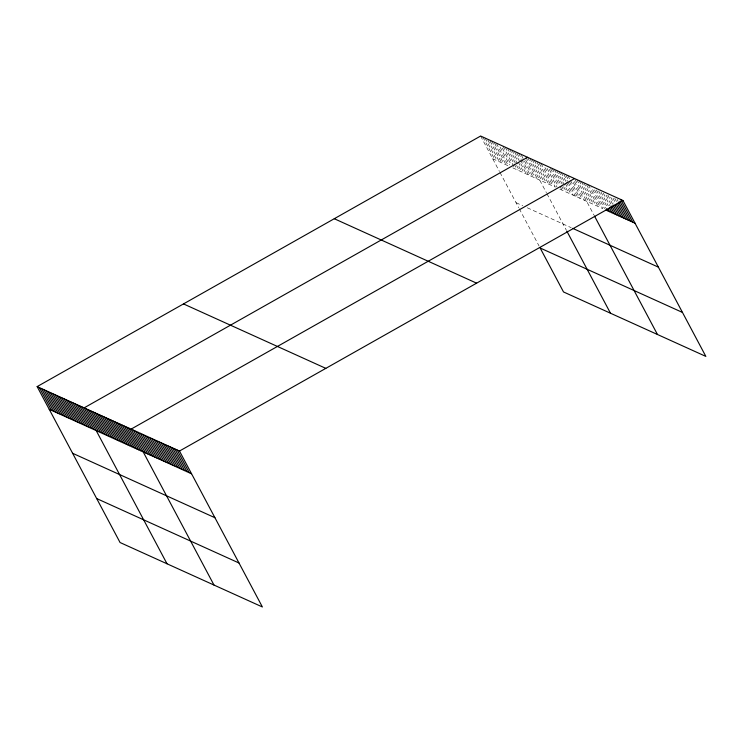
<?xml version="1.0" encoding="UTF-8"?>
<svg xmlns="http://www.w3.org/2000/svg" width="743" height="743" viewBox="0 0 743 743"><rect width="100%" height="100%" fill="white"/><g stroke="black" fill="none" stroke-linecap="round" stroke-linejoin="round"><path stroke-width="0.56" stroke-dasharray="3.71 2.79" d="M492.693 158.751L508.351 165.847L496.798 144.114M512.828 167.872L555.318 187.115L543.765 165.373M559.795 189.14L602.768 208.588L591.205 186.855M516.069 202.709L522.775 205.746M527.251 207.771L571.237 227.692M617.08 199.328L618.13 201.297M614.777 198.279L616.876 202.235M613.003 198.223L615.622 203.164M610.69 197.183L613.848 203.108M607.867 195.149L612.594 204.037M606.084 195.093L611.34 204.975M603.26 193.069L610.087 205.904M600.948 192.019L608.303 205.848M598.644 190.979L607.579 207.771M596.341 189.929L605.796 207.715M594.567 189.883L604.542 208.644M588.382 184.831L600.465 207.548M586.598 184.775L598.152 206.508M583.775 182.741L595.849 205.458M581.463 181.701L593.546 204.418M579.159 180.651L591.242 203.378M576.856 179.611L588.939 202.328M575.082 179.555L593.908 214.968M574.413 181.506L584.397 200.276M573.234 182.472L582.159 199.263M567.847 175.534L569.946 179.481M570.466 180.465L579.921 198.251M566.129 175.506L568.757 180.447M569.287 181.431L577.692 197.239M563.9 174.494L567.568 181.403M568.098 182.397L575.453 196.226M561.132 172.487L565.86 181.385M566.389 182.369L573.215 195.214M558.894 171.475L564.671 182.341M565.2 183.335L570.977 194.202M556.656 170.463L568.739 193.189M554.427 169.45L566.5 192.177M552.188 168.438L564.271 191.165M550.479 168.42L559.405 185.211M559.934 186.196L562.033 190.152M549.291 169.376L558.216 186.168M547.052 168.364L557.036 187.134M541.006 163.376L553.089 186.094M539.297 163.349L550.851 185.081M537.059 162.336L548.613 184.069M534.291 160.339L546.374 183.057M532.053 159.327L544.136 182.044M529.824 158.315L541.898 181.032M527.586 157.302L546.421 192.725M546.941 193.7L566.25 230.014M525.877 157.275L537.43 179.007M525.738 160.219L535.192 177.995M521.4 155.25L532.954 176.983M518.642 153.253L530.716 175.97M516.924 153.225L520.081 159.151M520.602 160.144L528.487 174.958M514.695 152.213L526.248 173.946M511.927 150.216L517.704 161.082M518.233 162.067L524.01 172.933M509.689 149.204L521.772 171.921M507.45 148.182L519.533 170.909M505.221 147.17L513.627 162.977M514.147 163.971L517.295 169.896M502.983 146.157L515.066 168.884M502.324 148.108L510.729 163.915M500.085 147.095L509.54 164.881M494.559 143.102L506.113 164.835M491.801 141.096L503.884 163.822M490.092 141.077L501.646 162.81M487.854 140.055L499.407 161.798M485.086 138.059L497.169 160.776M482.857 137.046L494.931 159.764M480.619 136.034L499.445 171.457M499.965 172.432L518.744 207.743M519.283 208.746L539.074 245.989"/><path stroke-width="1.11" d="M37.15 386.601L179.481 451.047L262.381 606.966L120.06 542.52L37.15 386.601L480.619 136.034L622.94 200.48L705.85 356.399L563.519 291.953L540.152 248.004L682.483 312.441M527.586 157.302L84.117 407.87L167.026 563.788M574.553 178.571L131.084 429.129L213.993 585.057M179.481 451.047L622.94 200.48M605.833 209.981L635.024 223.197M572.732 228.37L658.4 267.155M334.276 218.721L476.597 283.167M183.493 303.915L325.824 368.361M49.233 409.319L191.564 473.765M72.6 453.276L214.931 517.722M96.683 498.562L239.014 563.008M620.637 199.44L632.72 222.157M619.913 201.353L630.417 221.117M618.659 202.291L628.114 220.067M617.405 203.22L625.81 219.027M616.151 204.149L623.507 217.987M614.898 205.087L621.204 216.937M613.114 205.031L618.891 215.897M611.86 205.96L616.588 214.857M610.607 206.898L614.285 213.808M609.353 207.826L611.981 212.767M608.099 208.755L609.678 211.727M606.325 208.699L607.375 210.678M594.428 215.944L657.462 334.489M566.779 231.027L610.486 313.221M177.178 449.998L189.251 472.724M174.874 448.958L186.948 471.675M172.562 447.918L184.645 470.635M170.258 446.868L182.341 469.595M167.955 445.828L180.038 468.545M165.652 444.788L177.735 467.505M163.349 443.738L175.432 466.465M161.045 442.698L173.128 465.415M158.742 441.658L170.825 464.375M156.439 440.608L168.512 463.335M154.135 439.568L166.209 462.285M151.823 438.528L163.906 461.245M149.519 437.478L161.602 460.205M147.216 436.438L159.299 459.155M144.913 435.389L156.996 458.115M142.61 434.349L154.693 457.075M140.306 433.308L152.389 456.026M138.003 432.259L150.077 454.985M135.7 431.219L147.773 453.936M133.387 430.178L145.47 452.896M128.855 428.117L140.929 450.843M126.616 427.104L138.69 449.831M124.378 426.092L136.461 448.818M122.14 425.08L134.223 447.806M119.902 424.067L131.985 446.794M117.663 423.055L129.746 445.781M115.434 422.043L127.508 444.769M113.196 421.03L125.279 443.747M110.958 420.018L123.041 442.735M108.719 419.006L120.803 441.723M106.481 417.993L118.564 440.71M104.252 416.981L116.326 439.698M102.014 415.969L114.088 438.686M99.776 414.956L111.859 437.673M97.537 413.944L109.62 436.661M95.299 412.932L107.382 435.649M93.061 411.919L105.144 434.636M90.832 410.907L102.905 433.624M88.593 409.895L100.677 432.612M86.355 408.882L98.438 431.599M81.879 406.858L93.962 429.575M79.65 405.845L91.723 428.562M77.411 404.824L89.485 427.55M75.173 403.811L87.256 426.538M72.935 402.799L85.018 425.525M70.696 401.787L82.779 424.513M68.458 400.774L80.541 423.501M66.229 399.762L78.303 422.488M63.991 398.75L76.074 421.476M61.753 397.737L73.836 420.464M59.514 396.725L71.597 419.451M57.276 395.713L69.359 418.43M55.047 394.7L67.121 417.417M52.809 393.688L64.882 416.405M50.57 392.675L62.653 415.393M48.332 391.663L60.415 414.38M46.094 390.651L58.177 413.368M43.856 389.638L55.939 412.356M41.627 388.626L53.7 411.343M39.388 387.614L51.471 410.331"/></g></svg>
